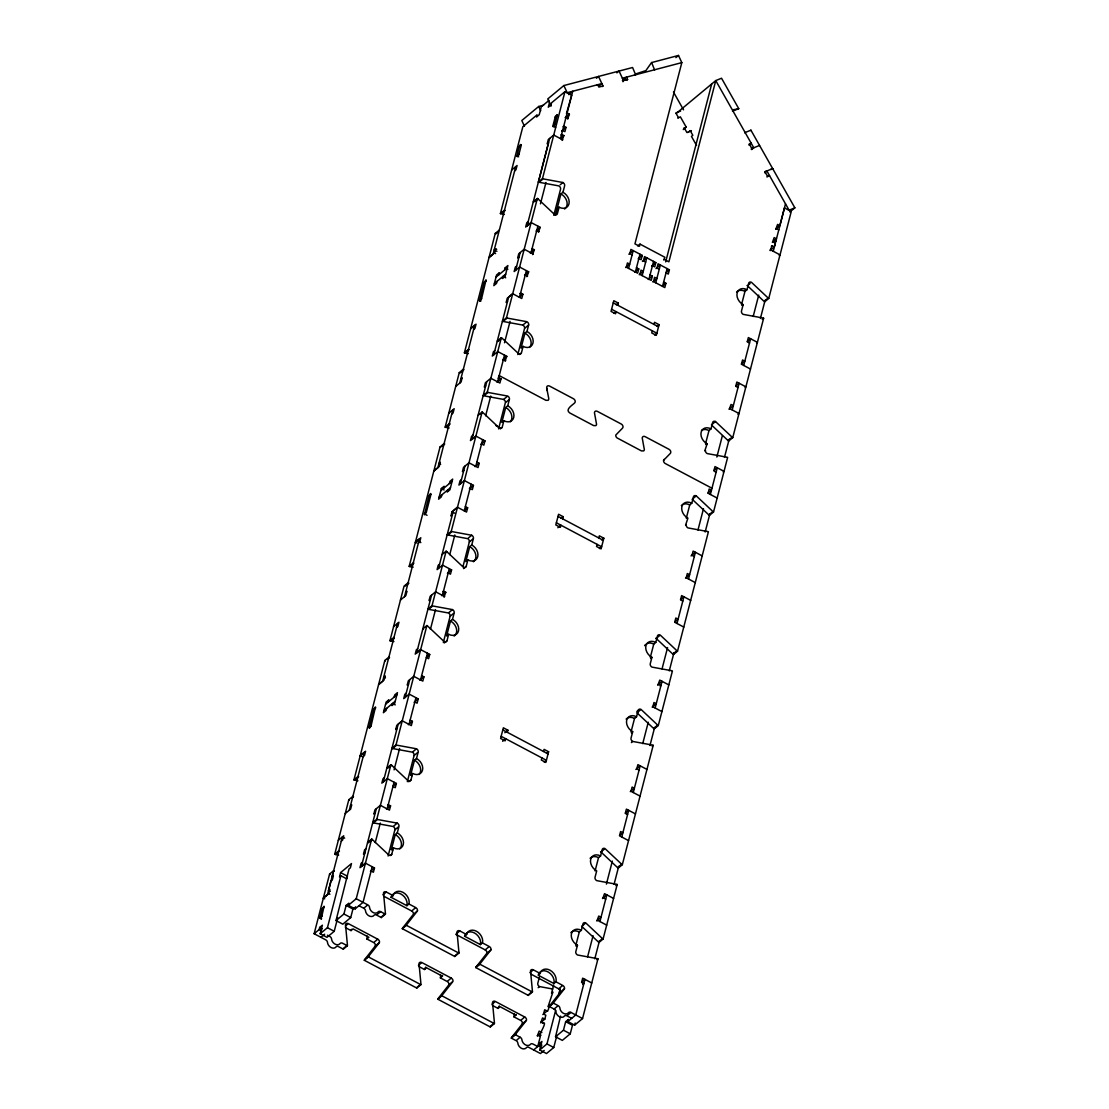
<?xml version="1.0" encoding="UTF-8"?>
<svg xmlns="http://www.w3.org/2000/svg" width="1109" height="1109" viewBox="0 0 1109 1109"><rect width="100%" height="100%" fill="white"/><g stroke="black" fill="none" stroke-linecap="round" stroke-linejoin="round"><path stroke-width="1.5" d="M319.794 918.058L320.459 918.543L321.735 916.63L324.078 906.247L322.248 908.59L319.794 918.058L321.485 918.959M354.741 907.536L352.925 909.047L350.721 917.587L342.806 924.171L336.013 920.567L349.016 868.971L350.375 867.848L351.484 863.564L340.615 872.603L339.52 876.872L340.879 875.736L346.299 878.619M555.54 1036.79L563.469 1030.206L565.673 1021.666L572.466 1025.271L570.248 1033.81L562.332 1040.381L555.54 1036.79L560.558 1016.107M369.103 727.393L369.352 728.336L371.044 726.007L375.48 706.946L373.788 709.289L369.117 727.393L371.155 725.702M430.957 494.364L430.542 493.477L429.017 495.751L424.442 514.812L426.272 512.469L430.957 494.364L428.947 496.07M479.545 300.303L479.809 301.26L481.5 298.917L486.075 279.87L484.245 282.213L479.573 300.317L480.932 301.038M521.272 145.182C519.456 141.009 516.905 157.963 516.933 155.884L518.957 154.193L521.272 145.182L519.234 146.984M541.026 1035.182C536.174 1038.398 548.927 1020.391 542.717 1023.094M365.235 959.146L368.632 956.332L379.444 942.525A2.689 2.038 50.3 0 0 377.739 939.184L348.323 923.617A2.689 2.038 50.3 0 0 345.495 924.546L347.436 945.104A2.689 2.038 50.3 0 1 347.367 945.769L343.291 949.152L338.522 946.629A2.689 2.038 50.3 0 0 336.027 946.92A5.393 4.076 50.3 0 1 331.023 947.516A5.393 4.076 50.3 0 1 327.488 942.4A2.689 2.038 50.3 0 0 325.727 939.85L314.138 933.723L329.595 874.044L333.67 870.662A2.703 2.038 50.3 0 1 334.294 871.092M333.67 870.662L327.432 894.755L323.371 898.138L324.701 898.844M553.793 215.354L560.544 189.237A2.689 2.038 50.3 0 0 558.839 185.896L539.071 182.278A2.689 2.038 50.3 0 1 538.406 182.015L549.648 138.431M538.406 182.015L542.481 178.632L564.938 91.7L571.717 95.291L560.516 138.639M774.581 245.99L774.831 245.02M746.981 285.54A2.689 2.038 50.3 0 1 747.411 285.72L764.059 301.385A2.689 2.038 50.3 0 0 764.683 301.814L768.759 298.432L780.015 254.834L779.197 255.514M338.689 855.081L335.389 854.484A2.689 2.038 50.3 0 1 334.724 854.221L348.822 799.7L352.898 796.317M357.916 780.736L354.617 780.126A2.703 2.038 50.3 0 1 353.951 779.877L384.823 660.507L388.899 657.124A2.689 2.038 50.3 0 1 389.522 657.554L387.249 659.439M393.917 641.543L390.618 640.947A2.703 2.038 50.3 0 1 389.952 640.683L404.05 586.162L408.126 582.779A2.689 2.038 50.3 0 1 408.597 583.084M413.144 567.198L409.845 566.588A2.703 2.038 50.3 0 1 409.179 566.339L440.051 446.969L444.113 443.586A2.703 2.038 50.3 0 1 444.737 444.016M449.131 428.005L445.846 427.395A2.703 2.038 50.3 0 1 445.166 427.145L459.278 372.624L463.34 369.242A2.689 2.038 50.3 0 1 463.964 369.671M468.358 353.66L465.073 353.05A2.703 2.038 50.3 0 1 464.394 352.801L495.266 233.431L499.341 230.048M504.359 214.467L501.074 213.857A2.689 2.038 50.3 0 1 500.395 213.607L522.852 126.676L537.075 114.865L536.52 117L539.237 114.74L541.289 106.811L549.038 100.365M330.219 891.373L328.527 890.472L330.912 881.225L332.27 880.089L333.379 875.819L332.021 876.956L342.39 836.921L344.663 838.127M349.293 810.235L364.251 752.401L360.175 755.784M397.618 623.383L382.66 681.217L378.585 684.6L384.005 680.08L385.1 675.811L383.742 676.934L385.447 677.835M404.522 596.697L419.479 538.863L415.404 542.246L416.748 542.953M452.846 409.845L437.889 467.679L433.813 471.062M459.75 383.159L474.707 325.325L470.632 328.708L476.038 324.188L474.929 328.458L473.585 329.581M515.74 166.641L493.117 254.141L489.041 257.524L494.448 253.004L495.557 248.735L496.68 249.331M314.138 933.723L319.115 929.592L319.669 927.443L322.386 925.197L320.168 933.736L326.961 937.327L334.225 931.297L337.69 917.892M323.343 898.138L328.777 893.618L329.872 889.349L328.527 890.472M418.356 543.119L419.715 541.996L420.81 537.726L415.39 542.232M320.168 933.736L327.432 927.706L340.879 875.736M443.531 488.39L444.085 486.255L441.368 488.514L438.609 499.189L441.313 496.929L441.867 494.794M386.639 708.332L386.098 710.467L383.381 712.727L386.14 702.052L388.857 699.793L388.302 701.928M497.095 281.256L496.541 283.391L493.824 285.651L496.582 274.977L499.3 272.717L498.745 274.852M346.673 879.035L347.408 876.193L340.615 872.603M394.18 697.034L394.735 694.899L397.452 692.654L394.693 703.328L391.976 705.587L392.531 703.439L395.248 704.88M447.759 489.901L447.204 492.036L449.921 489.79L452.68 479.102L449.963 481.361L449.408 483.496M504.637 269.958L505.191 267.823L507.894 265.564L505.136 276.252L502.419 278.498L502.973 276.363L505.69 277.805M549.51 102.458L548.276 107.226L550.993 104.967L551.547 102.832L564.938 91.7M336.013 920.567L343.929 913.996L346.133 905.443L348.85 903.197L348.295 905.332L355.088 908.923L363.031 902.352L372.208 866.753M465.378 506.591L467.638 507.797L466.542 512.067L457.462 507.257L452.028 511.776L450.933 516.045L452.292 514.909M376.325 808.724L361.368 866.559L365.443 863.162L374.495 867.959L373.386 872.229L371.127 871.036M383.229 782.025L398.186 724.191L402.262 720.808L411.314 725.605L412.409 721.335L410.15 720.129M405.09 697.506L409.692 679.706M431.553 595.186L416.596 653.007L420.671 649.624L429.724 654.421L428.615 658.691L426.355 657.498M438.457 568.487L453.415 510.653L457.49 507.27M460.318 483.968L464.921 466.168M486.782 381.635L471.824 439.469L475.9 436.087L484.952 440.883L483.843 445.153L481.583 443.96M493.685 354.949L508.643 297.115L512.705 293.733L521.757 298.529L522.866 294.245L520.606 293.053L519.927 293.622M515.546 270.43L520.149 252.63M348.295 905.332L356.225 898.747L371.681 839.069A2.689 2.038 50.3 0 1 372.305 839.513L388.954 855.164A2.689 2.038 50.3 0 0 391.768 854.221L393.432 847.817A9.44 7.125 50.3 0 0 403.274 844.531A9.44 7.125 50.3 0 0 397.285 832.873L398.949 826.468A2.689 2.038 50.3 0 0 397.23 823.128L377.476 819.509A2.689 2.038 50.3 0 1 376.797 819.246L372.735 822.642A2.689 2.038 50.3 0 0 373.4 822.892L393.168 826.51A2.689 2.038 50.3 0 1 394.873 829.851L388.108 856.009M376.797 819.246L390.909 764.725A2.689 2.038 50.3 0 1 391.532 765.155L408.181 780.805A2.689 2.038 50.3 0 0 410.995 779.877L412.659 773.472A9.44 7.125 50.3 0 0 422.501 770.187A9.44 7.125 50.3 0 0 416.513 758.514L418.176 752.11A2.689 2.038 50.3 0 0 416.471 748.783L396.703 745.151A2.689 2.038 50.3 0 1 396.024 744.901L391.962 748.284A2.689 2.038 50.3 0 0 392.628 748.533L412.396 752.165A2.689 2.038 50.3 0 1 414.101 755.492L407.336 781.651M396.024 744.901L426.896 625.531A2.689 2.038 50.3 0 1 427.519 625.961L444.182 641.626A2.689 2.038 50.3 0 0 446.996 640.683L448.646 634.279A9.44 7.125 50.3 0 0 458.502 630.993A9.44 7.125 50.3 0 0 452.514 619.335L454.177 612.93A2.689 2.038 50.3 0 0 452.458 609.59L432.69 605.971A2.689 2.038 50.3 0 1 432.025 605.708L427.949 609.091A2.689 2.038 50.3 0 0 428.628 609.354L448.396 612.972A2.689 2.038 50.3 0 1 450.102 616.313L443.337 642.471M432.025 605.708L446.123 551.187A2.689 2.038 50.3 0 1 446.747 551.617L463.41 567.267A2.689 2.038 50.3 0 0 466.224 566.339L467.873 559.934A9.44 7.125 50.3 0 0 477.729 556.649A9.44 7.125 50.3 0 0 471.741 544.976L473.404 538.572A2.689 2.038 50.3 0 0 471.685 535.245L451.931 531.613A2.689 2.038 50.3 0 1 451.252 531.363L447.177 534.746A2.689 2.038 50.3 0 0 447.856 534.995L467.624 538.627A2.689 2.038 50.3 0 1 469.329 541.954L462.98 566.519M451.252 531.363L482.124 411.993A2.689 2.038 50.3 0 1 482.748 412.423L499.397 428.088A2.689 2.038 50.3 0 0 502.225 427.145L503.874 420.741A9.44 7.125 50.3 0 0 513.73 417.455A9.44 7.125 50.3 0 0 507.742 405.797L509.391 399.392A2.689 2.038 50.3 0 0 507.686 396.052L487.918 392.434A2.703 2.038 50.3 0 1 487.253 392.17L483.177 395.553A2.703 2.038 50.3 0 0 483.843 395.816L503.611 399.434L507.007 396.62M487.253 392.17L501.351 337.649A2.689 2.038 50.3 0 1 501.975 338.079L518.638 353.729A2.689 2.038 50.3 0 0 521.452 352.801L523.101 346.396A9.44 7.125 50.3 0 0 532.958 343.111A9.44 7.125 50.3 0 0 526.969 331.439L528.619 325.034A2.689 2.038 50.3 0 0 526.914 321.707L507.146 318.075A2.689 2.038 50.3 0 1 506.48 317.826L502.405 321.208A2.689 2.038 50.3 0 0 503.084 321.458L522.838 325.089L526.234 322.262M506.48 317.826L537.352 198.456A2.703 2.052 50.3 0 1 537.976 198.885L554.625 214.55A2.689 2.038 50.3 0 0 557.3 213.982L559.102 207.203A9.44 7.125 50.3 0 0 568.959 203.917A9.44 7.125 50.3 0 0 562.97 192.259L564.62 185.841A2.689 2.038 50.3 0 0 562.915 182.514L543.147 178.882A2.689 2.038 50.3 0 1 542.481 178.632M355.088 908.923L355.642 906.788M375.258 842.59L380.304 823.072M394.083 769.84L399.6 748.478M430.417 629.316L435.518 609.603M449.727 554.652L454.829 534.94M485.645 415.778L490.746 396.065M504.526 342.764L510.057 321.402M540.443 203.862L545.975 182.486M566.463 113.575L572.798 91.243L568.723 94.625M387.166 808.918L394.069 782.219M409.027 724.385L415.93 697.7M420.533 679.9L427.436 653.215M442.394 595.381L449.297 568.681M464.255 510.847L471.159 484.162M475.761 466.362L482.665 439.677M497.622 381.843L504.526 355.143M519.483 297.309L526.387 270.624M530.989 252.824L537.893 226.139M562.097 140.399L563.885 135.561L561.625 134.369L560.946 134.924M563.039 126.731L563.719 126.163L565.992 127.383L564.897 131.652L562.637 130.446L561.958 131.014M567.628 119.051L569.402 114.213L567.143 113.007M387.609 805.217L388.289 804.663L390.562 805.855L389.453 810.125L380.373 805.328M387.277 778.629L396.357 783.439L395.248 787.709L392.988 786.503M406.171 693.222L404.813 694.345L403.718 698.615L409.166 694.109L418.218 698.906L417.109 703.175L414.849 701.983M421.656 675.644L423.915 676.837L422.82 681.106L413.74 676.31L408.32 680.829L407.211 685.099L408.569 683.962M444.002 597.155L445.776 592.317L443.517 591.125L442.838 591.679M439.538 564.204L438.18 565.34L437.085 569.61L442.533 565.105L451.585 569.901L450.476 574.171L448.216 572.965L447.537 573.533M461.399 479.684L460.041 480.807L458.932 485.077L464.394 480.571L473.446 485.368L472.337 489.637L470.077 488.445M476.884 462.106L479.143 463.299L478.048 467.568L468.968 462.772M498.066 378.141L498.745 377.573L501.005 378.779L499.896 383.049L490.83 378.252L485.395 382.757L484.3 387.027L485.659 385.904M505.025 361.187L506.799 356.349L497.733 351.553M526.886 276.668L528.66 271.83L519.594 267.033L514.16 271.539L515.269 267.269L516.628 266.146M532.583 254.599L534.372 249.761L532.112 248.568M538.392 232.183L540.166 227.345L531.1 222.535L525.666 227.054L526.775 222.784L528.134 221.648M498.565 428.892L505.33 402.775A2.689 2.038 50.3 0 0 503.611 399.434M517.792 354.547L524.557 328.416A2.689 2.038 50.3 0 0 522.838 325.089M392.725 850.104A9.44 7.125 50.3 0 1 391.394 849.508L395.261 834.564L397.285 832.873M411.952 775.745A9.44 7.125 50.3 0 1 410.621 775.163L414.489 760.206L416.513 758.514M452.514 619.335L450.476 621.026L446.608 635.97L448.646 634.279M471.741 544.976L469.703 546.668L465.835 561.625L467.873 559.934M507.742 405.797L505.704 407.488L501.836 422.432L503.874 420.741M526.969 331.439L524.931 333.13L521.064 348.087L523.101 346.396M555.401 215.298L560.932 193.95L562.97 192.259M507.326 732.328L507.88 730.193L503.361 727.795L500.603 738.469L505.122 740.867L505.676 738.733L502.627 741.269M562.554 518.79L563.109 516.655L558.589 514.257L555.817 524.931L560.35 527.329L560.904 525.195L557.841 527.732M617.782 305.252L618.337 303.117L613.804 300.719L611.045 311.393L615.578 313.792L616.119 311.657L614.095 313.348M628.595 268.42L633.197 250.62L628.858 254.224M634.348 75.246A9.44 2.052 -24.8 0 0 636.594 73.651L645.882 70.588L651.524 62.589L678.5 55.45L681.813 62.617L634.944 243.855L639.477 246.253L640.018 244.119L664.915 257.288L663.681 259.991M635.388 272.01L639.99 254.211M636.483 267.74L638.756 268.933L637.647 273.202L626.335 267.214L627.431 262.944L629.704 264.136L625.628 267.532M632.088 254.89L629.829 253.698L630.938 249.414L642.25 255.417L641.141 259.686L638.881 258.48M642.166 275.6L646.769 257.801L642.43 261.419M648.959 279.191L653.561 261.405M650.068 274.921L652.328 276.127L651.219 280.397L639.907 274.408L641.016 270.139L643.275 271.331L639.2 274.713M645.674 262.071L643.4 260.878L644.509 256.609L655.821 262.597L654.726 266.867L652.452 265.675M655.752 282.795L660.354 264.996L656.001 268.6M665.677 261.89L711.687 83.965M662.53 286.385L667.133 268.586M541.885 757.904L541.331 760.039L545.85 762.438L548.608 751.75L544.089 749.365L543.535 751.5M597.099 544.367L596.559 546.501L601.078 548.9L603.837 538.212L599.317 535.827L598.763 537.962M652.328 330.829L651.773 332.963L656.306 335.362L659.065 324.674L654.532 322.289L653.991 324.424M663.639 282.116L665.899 283.308L664.804 287.578L653.478 281.589L654.587 277.319L656.847 278.511L652.785 281.908M659.245 269.265L656.985 268.073L658.081 263.79L669.406 269.792L668.297 274.062L666.038 272.856M539.459 976.835L537.81 983.239A2.689 2.038 50.3 0 0 539.515 986.58L552.698 988.992M537.366 1035.945L539.14 1031.12L541.857 1032.548M540.762 1022.775L542.551 1017.951L544.81 1019.143L545.822 1015.234L543.562 1014.028L544.671 1009.758L547.68 1011.353M538.045 1035.39L540.305 1036.582L537.726 1046.549L532.958 1044.026A2.689 2.038 50.3 0 0 530.92 1043.916L529.52 1045.108A5.393 4.076 50.3 0 1 522.27 1041.268L521.743 1039.064A2.689 2.038 50.3 0 0 520.149 1037.248L515.38 1034.725L511.304 1038.107L516.087 1040.63A2.689 2.038 50.3 0 1 517.667 1042.446L518.194 1044.65A5.393 4.076 50.3 0 0 525.458 1048.49L526.844 1047.312A2.689 2.038 50.3 0 1 528.882 1047.409L540.457 1053.536L544.2 1050.431M553.654 985.042L551.547 993.179L552.906 992.042L548.054 1006.695L549.412 1005.572L548.303 1009.842L542.883 1014.596M533.651 1049.932L538.655 1045.801L539.21 1043.666L541.913 1041.42L539.709 1049.96L546.501 1053.55L553.751 1047.52L556.787 1035.778M560.156 988.812L559.047 993.096L560.405 991.959M539.709 1049.96L546.973 1043.916L555.637 1010.396M575.862 945.284L579.3 931.99L581.338 930.299L582.987 923.894A2.689 2.038 50.3 0 1 585.802 922.951L602.464 938.616A2.689 2.038 50.3 0 0 603.088 939.046L599.012 942.428A2.689 2.038 50.3 0 1 598.389 941.998L581.726 926.348L585.122 923.52M595.089 870.925L598.527 857.645L600.565 855.954L602.215 849.549A2.689 2.038 50.3 0 1 605.029 848.607L621.692 864.258A2.689 2.038 50.3 0 0 622.315 864.701L618.24 868.084A2.689 2.038 50.3 0 1 617.616 867.654L600.967 851.989A2.689 2.038 50.3 0 0 600.537 851.809M631.09 731.746L634.528 718.452L636.552 716.761L638.216 710.356A2.689 2.038 50.3 0 1 641.03 709.413L657.679 725.078A2.689 2.038 50.3 0 0 658.302 725.508L654.241 728.89A2.689 2.038 50.3 0 1 653.617 728.461L636.954 712.81L640.35 709.982M650.318 657.387L653.755 644.107L655.779 642.416L657.443 636.011A2.689 2.038 50.3 0 1 660.257 635.069L676.906 650.72A2.703 2.038 50.3 0 0 677.53 651.163L673.468 654.546A2.703 2.038 50.3 0 1 672.844 654.116L656.181 638.451A2.689 2.038 50.3 0 0 655.766 638.271M686.305 518.208L689.743 504.914L691.78 503.223L693.444 496.818A2.689 2.038 50.3 0 1 696.258 495.875L712.907 511.54A2.703 2.038 50.3 0 0 713.531 511.97L709.455 515.352A2.703 2.038 50.3 0 1 708.831 514.923L692.182 499.272M705.532 443.85L708.97 430.569L711.008 428.878L712.671 422.474A2.689 2.038 50.3 0 1 715.485 421.531L732.134 437.182A2.703 2.038 50.3 0 0 732.758 437.611L728.682 441.008A2.703 2.038 50.3 0 1 728.059 440.564L711.41 424.913M741.505 304.767L745.414 289.685M581.338 930.299A9.44 7.125 50.3 0 0 571.482 933.584A9.44 7.125 50.3 0 0 577.47 945.256L575.807 951.661A2.689 2.038 50.3 0 0 577.526 954.988L597.28 958.62A2.703 2.038 50.3 0 1 597.959 958.869L582.544 1018.561L574.628 1025.146L567.836 1021.555L568.39 1019.421L565.673 1021.666M600.565 855.954A9.44 7.125 50.3 0 0 590.709 859.239A9.44 7.125 50.3 0 0 596.697 870.898L595.034 877.302A2.689 2.038 50.3 0 0 596.753 880.643L616.521 884.261A2.689 2.038 50.3 0 1 617.186 884.525L603.088 939.046M636.552 716.761A9.44 7.125 50.3 0 0 626.71 720.046A9.44 7.125 50.3 0 0 632.698 731.704L631.035 738.123A2.689 2.038 50.3 0 0 632.74 741.45L652.508 745.082A2.689 2.038 50.3 0 1 653.187 745.331L622.315 864.701M655.779 642.416A9.44 7.125 50.3 0 0 645.937 645.701A9.44 7.125 50.3 0 0 651.926 657.36L650.262 663.764A2.689 2.038 50.3 0 0 651.967 667.105L671.735 670.723A2.689 2.038 50.3 0 1 672.414 670.987L658.302 725.508M685.584 525.139L687.913 518.166A9.44 7.125 50.3 0 1 681.924 506.508A9.44 7.125 50.3 0 1 691.78 503.223M704.811 450.795L707.14 443.822A9.44 7.125 50.3 0 1 701.151 432.15A9.44 7.125 50.3 0 1 711.008 428.878M768.759 298.432A2.689 2.038 50.3 0 1 768.135 298.002L751.486 282.338A2.689 2.038 50.3 0 0 748.797 282.906L747.009 289.685A9.44 7.125 50.3 0 0 737.152 292.97A9.44 7.125 50.3 0 0 743.141 304.628L741.491 311.033A2.689 2.038 50.3 0 0 743.196 314.374L762.964 317.992A2.689 2.038 50.3 0 1 763.63 318.255L732.758 437.611M587.59 956.845L593.052 935.705M606.401 884.109L612.348 861.111M642.735 743.598L648.266 722.236M662.045 668.921L667.576 647.573M697.963 530.06L703.494 508.698M716.844 457.033L722.375 435.671M753.191 316.495L758.722 295.105M770.505 249.373L770.256 250.357L774.318 246.974L772.058 245.768L771.379 246.337M591.749 982.976L582.669 978.166L581.573 982.435L583.833 983.641L582.821 984.487M596.947 920.9L598.735 916.062L600.995 917.268L596.919 920.65M602.755 898.484L604.53 893.646L613.61 898.442M652.147 707.112L656.223 703.73L653.963 702.524L652.854 706.793L661.934 711.604M657.97 684.946L659.758 680.108L668.824 684.905M708.055 493.006L711.451 490.192L709.192 488.986L708.083 493.255L717.149 498.066L713.531 511.97M729.265 409.29L731.039 404.466L733.312 405.658L729.237 409.041M745.082 387.512L745.9 386.833L736.847 382.037L735.738 386.306L737.998 387.512M741.422 363.988L744.818 361.174L742.545 359.981L741.45 364.251L750.516 369.047M770.284 250.606L772.058 245.768M772.391 242.427L774.179 237.589L776.466 238.795L774.429 240.487M775.801 229.258L777.589 224.42L779.849 225.612L785.505 203.848M599.914 921.551L606.817 894.852L602.478 898.456M621.775 837.018L628.678 810.332L625.421 813.036M633.281 792.533L640.184 765.834L635.845 769.452M655.142 707.999L662.045 681.314L657.692 684.918M677.003 623.48L683.906 596.794L680.649 599.498M688.509 578.995L695.412 552.296L691.059 555.914M710.37 494.462L717.273 467.776L714.016 470.479M732.217 409.942L739.121 383.243L735.863 385.96M743.723 365.457L750.627 338.758L747.369 341.475M773.264 251.272L784.465 207.924L791.258 211.514L780.043 254.862L770.963 250.052M574.628 1025.146L575.183 1023.011M594.798 958.814L599.428 940.917M614.039 884.414L618.711 866.337M649.957 745.539L654.629 727.476M669.268 670.876L673.939 652.799M705.172 532.001L709.857 513.938M724.482 457.338L729.168 439.261M760.414 318.435L765.085 300.345M677.53 651.163L695.274 582.572M685.514 578.094L689.59 574.712L687.33 573.519L686.221 577.789L695.288 582.585L708.401 531.793A2.703 2.038 50.3 0 0 707.736 531.544L687.968 527.912A2.689 2.038 50.3 0 1 686.263 524.585M705.49 450.226A2.689 2.038 50.3 0 0 707.195 453.567L726.963 457.185A2.689 2.038 50.3 0 1 727.629 457.435L717.149 498.066M518.97 154.082C518.887 157.339 514.548 156.036 518.624 156.771M554.93 124.18C554.334 128.034 550.244 125.456 555.609 127.313M498.565 376.187L499.244 375.618L545.878 400.307L548.054 400.321A2.689 2.038 50.3 0 0 548.719 398.339L546.709 388.039A2.689 2.038 50.3 0 1 549.551 386.071L573.45 398.727A2.689 2.038 50.3 0 1 574.712 402.858C572.535 405.09 564.647 409.554 569.763 412.95L593.662 425.606L595.838 425.62A2.689 2.038 50.3 0 0 596.545 424.234L594.452 412.742A2.689 2.038 50.3 0 1 597.335 411.356L621.234 424.012A2.689 2.038 50.3 0 1 622.496 428.157L615.8 435.047A2.689 2.038 50.3 0 0 617.006 437.889L641.446 450.906L643.622 450.919A2.689 2.038 50.3 0 0 644.329 449.519L642.236 438.041A2.689 2.038 50.3 0 1 645.119 436.655L669.018 449.311A2.689 2.038 50.3 0 1 670.28 453.442L663.584 460.332A2.689 2.038 50.3 0 0 665.317 463.548L711.95 488.223M663.584 460.332L664.069 459.403M773.444 242.427L774.47 240.403L776.161 241.305M378.765 943.08L375.369 945.908L364.556 959.715A2.689 2.038 50.3 0 0 364.307 960.283L416.804 988.064L420.866 984.681A2.689 2.038 50.3 0 0 420.935 984.03L419.008 963.471A2.689 2.038 50.3 0 1 421.822 962.529L451.238 978.096A2.689 2.038 50.3 0 1 452.943 981.437L442.131 995.244L438.734 998.058M571.662 1018.339L566.893 1015.816A2.689 2.038 50.3 0 0 564.384 1016.107A5.393 4.076 50.3 0 1 559.38 1016.703A5.393 4.076 50.3 0 1 555.859 1011.588A2.689 2.038 50.3 0 0 554.084 1009.038L549.315 1006.515L553.391 1003.132A2.689 2.038 50.3 0 1 553.641 1002.564L564.453 988.757A2.689 2.038 50.3 0 0 562.748 985.43L555.956 981.825A9.44 7.125 50.3 0 0 549.967 970.167A9.44 7.125 50.3 0 0 540.125 973.439L533.332 969.848A2.689 2.038 50.3 0 0 530.518 970.791L532.445 991.349A2.689 2.038 50.3 0 1 532.375 992L528.314 995.397L475.816 967.602L479.878 964.22A2.689 2.038 50.3 0 1 480.142 963.652L490.954 949.845A2.689 2.038 50.3 0 0 489.249 946.504L482.457 942.913A9.44 7.125 50.3 0 0 476.468 931.255A9.44 7.125 50.3 0 0 466.612 934.527L459.833 930.936A2.689 2.038 50.3 0 0 457.005 931.879L458.946 952.437A2.689 2.038 50.3 0 1 458.876 953.088L454.801 956.485L402.304 928.69A2.689 2.038 50.3 0 1 402.567 928.122L413.38 914.315A2.689 2.038 50.3 0 0 411.661 910.988L383.728 896.183M408.958 904.001L406.92 905.693L391.075 897.306L393.113 895.615A9.44 7.125 50.3 0 1 402.969 892.343A9.44 7.125 50.3 0 1 408.958 904.001L415.736 907.592A2.689 2.038 50.3 0 1 417.455 910.933L406.629 924.74A2.689 2.038 50.3 0 0 406.379 925.308L402.304 928.69M452.264 981.992L448.882 984.82L438.055 998.627A2.689 2.038 50.3 0 0 437.805 999.195L490.303 1026.976L494.378 1023.593A2.689 2.038 50.3 0 0 494.434 1022.942L492.507 1002.384A2.689 2.038 50.3 0 1 495.321 1001.441L524.737 1017.008A2.689 2.038 50.3 0 1 526.456 1020.349L515.63 1034.156L512.233 1036.984M475.816 967.602A2.689 2.038 50.3 0 1 476.066 967.034L486.879 953.227A2.689 2.038 50.3 0 0 485.174 949.9L455.757 934.319M525.777 1020.918L522.381 1023.732L511.568 1037.539A2.689 2.038 50.3 0 0 511.304 1038.107M549.315 1006.515A2.689 2.038 50.3 0 1 549.565 1005.946L560.392 992.139A2.689 2.038 50.3 0 0 558.673 988.812L530.726 974.007M654.615 69.978L651.607 62.506M543.535 105.203L538.697 106.478L521.798 120.521L524.446 126.26M635.665 74.844L632.574 67.51L563.871 85.545L547.749 98.951L551.062 106.117M596.392 78.254L598.555 76.438L602.977 86.003L602.298 86.557M555.179 117.069L557.217 115.378M597.086 85.254L597.765 84.686L598.874 87.07L602.977 86.003M598.61 86.322L601.868 83.605L567.184 92.712L563.871 85.545M616.895 72.861L619.072 71.059L623.48 80.61L622.967 81.719M565.327 117.596L569.402 114.213M565.34 117.831L566.02 117.277L568.293 118.483M511.651 170.024L517.071 165.504L515.976 169.774L514.618 170.911M561.93 130.765L565.992 127.383M626.904 80.098L627.583 79.529L626.488 77.145L622.412 80.527L625.67 79.682M560.489 138.389L563.885 135.561M675.88 57.64L678.5 55.45M500.395 213.607L504.47 210.225A2.689 2.038 50.3 0 0 505.136 210.474L501.753 213.302M539.071 182.278L542.467 179.45M533.277 201.838L537.352 198.456M497.248 232.738L495.889 233.86A2.703 2.052 50.3 0 0 495.266 233.431M534.58 201.713L537.976 198.885M560.197 184.773L562.915 182.514M495.557 248.735L494.198 249.858L496.915 251.299M531.114 222.549L527.052 225.931L548.553 142.701L547.194 143.823L548.303 139.554L553.724 135.048L562.776 139.831M557.065 208.894L559.102 207.203M676.31 113.368L715.762 80.583L721.529 78.226L738.733 108.64A2.689 1.719 68 0 1 738.289 108.862L733.423 109.708M536.118 230.977L540.166 227.345M677.779 118.164L680.371 116.819L686.208 127.133L683.269 129.573M484.176 282.532L486.213 280.84M519.012 256.886L517.667 258.023L518.762 253.739L524.21 249.248L533.263 254.03M496.042 277.125L507.354 267.726M530.296 253.143L534.372 249.761M494.392 283.53L505.704 274.131M683.615 128.478L686.208 127.133M479.573 300.317L481.611 298.626M688.024 132.442L690.2 130.64L692.82 135.284L691.462 136.407L696.549 145.404M524.599 275.212L528.66 271.83M524.612 275.462L525.292 274.907L527.565 276.099M512.691 293.719L507.257 298.238L506.161 302.507L507.506 301.371M519.469 297.073L522.866 294.245M464.394 352.801L468.469 349.418A2.703 2.038 50.3 0 0 469.149 349.668M465.752 352.482L468.469 350.236M503.749 320.903L507.146 318.075M497.276 341.031L501.351 337.649M463.285 370.24L459.902 373.054A2.689 2.038 50.3 0 0 459.278 372.624M497.899 341.461L500.616 339.202M460.831 378.876L462.19 377.739L461.081 382.009L455.66 386.528M494.766 350.666L493.408 351.789L492.299 356.072L497.747 351.567M525.236 327.862L528.619 325.034M748.894 145.029L751.153 143.144L749.227 143.934L751.86 148.564L751.181 149.133M751.611 149.59L753.773 147.788L715.762 80.583L668.893 261.821L664.36 259.423M637.758 245.99L640.018 244.119M502.737 359.746L506.799 356.349M502.765 359.995L503.431 359.427L505.704 360.633M448.757 413.227L454.177 408.708L453.082 412.978L451.723 414.101M519.414 354.492L520.773 353.355M638.174 258.799L642.25 255.417M496.929 382.161L501.005 378.779M445.166 427.145L449.242 423.763A2.703 2.038 50.3 0 0 449.741 423.971M446.525 426.84L449.921 424.012M484.522 395.248L487.918 392.434M634.681 272.315L638.756 268.933M651.745 265.98L655.821 262.597M764.725 172.782L766.901 170.98L789.081 210.183L794.862 207.84L750.918 130.169L745.151 132.525A2.689 1.719 67.8 0 0 744.818 132.941M771.656 169.469L772.668 168.623L770.755 169.4M478.048 415.376L482.124 411.993M441.798 446.47L444.057 444.584M480.71 414.114L482.068 412.992M766.915 176.969L769.521 175.61L768.842 176.179M616.299 304.809L618.337 303.117M648.252 279.51L652.328 276.127M506.009 402.207L509.391 399.392M666.343 272.329L669.406 269.792M472.905 435.199L471.547 436.322L470.438 440.592L475.872 436.073M433.799 471.048L439.219 466.542L440.328 462.273L438.97 463.396L440.661 464.297M662.849 285.845L665.899 283.308M480.876 444.265L484.952 440.883M500.187 428.836L501.545 427.714M468.996 462.786L463.534 467.291L462.439 471.561L463.798 470.424M440.827 490.663L452.139 481.264M475.068 466.681L479.143 463.299M439.164 497.068L450.476 487.669M426.383 512.164L424.345 513.855L427.062 515.297M789.899 211.958L794.862 207.84M657.027 326.365L659.065 324.674M775.773 229.008L779.849 225.612M469.37 488.75L473.446 485.368M654.684 335.029L656.861 333.227L611.6 309.259M774.664 243.62L775.343 243.051L773.07 241.859M464.588 510.334L467.638 507.797M409.179 566.339L413.241 562.956A2.703 2.038 50.3 0 0 413.92 563.206M748.312 284.971L750.128 283.474M409.845 566.588L413.241 563.774M447.856 534.995L451.252 532.181M747.009 289.685L744.971 291.376A9.44 7.125 50.3 0 0 736.556 292.014M442.061 554.569L446.123 551.187M742.129 305.474L743.141 304.628M405.353 586.023L408.75 583.209M445.388 552.753L446.747 551.617M468.303 538.059L471.685 535.245M405.603 592.414L406.961 591.277L405.852 595.561L400.432 600.066M469.329 541.954L472.725 539.14M764.739 300.816L768.135 298.002M447.509 573.284L451.585 569.901M762.271 319.378L763.63 318.255M393.529 626.765L398.949 622.246L397.854 626.516L396.495 627.639M463.507 568.598L466.224 566.339M430.431 599.442L429.072 600.565L430.181 596.295L435.629 591.79L444.681 596.587M441.715 595.699L445.776 592.317M389.952 640.683L394.014 637.301M390.618 640.947L394.014 638.119M428.628 609.354L432.025 606.526M756.588 343.028L757.405 342.348L748.353 337.552L747.244 341.822L749.504 343.028M426.896 625.531L422.834 628.914A2.689 2.038 50.3 0 1 423.458 629.357M561.071 518.347L563.109 516.655M449.062 612.418L452.458 609.59M450.102 616.313L453.498 613.485M417.677 648.737L416.319 649.86L415.223 654.13L420.644 649.624M426.66 656.958L429.724 654.421M444.279 642.943L446.996 640.683M712.089 424.345L715.485 421.531M373.719 709.608L375.757 707.916M385.599 704.201L396.911 694.802M737.97 414.364L738.996 413.518L729.944 408.736M419.854 680.233L423.915 676.837M383.936 710.606L395.248 701.207M706.128 444.667L707.14 443.822M601.799 539.917L603.837 538.212M728.059 440.564L731.455 437.75M414.142 702.288L418.218 698.906M599.456 548.567L601.632 546.765L556.371 522.796M402.234 720.795L396.814 725.314L395.705 729.583L397.064 728.447M363.128 756.657L364.487 755.534L365.596 751.264L360.162 755.77L361.52 756.49M408.348 724.718L412.409 721.335M715.457 472.6L716.137 472.032L713.877 470.84L714.986 466.57L724.052 471.367L723.22 472.032M353.951 779.877L358.027 776.494A2.703 2.038 50.3 0 0 358.692 776.744M692.862 498.703L696.258 495.875M354.617 780.126L358.013 777.312M392.628 748.533L396.024 745.719M386.833 768.107L390.909 764.725M352.163 797.87L353.521 796.747M388.136 767.982L391.532 765.155M413.075 751.597L416.471 748.783M350.375 805.952L351.733 804.829L350.638 809.099L345.204 813.604M384.31 777.742L382.952 778.878L381.856 783.148L387.304 778.643M414.101 755.492L417.497 752.678M708.831 514.923L712.228 512.095M392.96 786.253L396.357 783.439M410.621 775.163L412.659 773.472M338.3 840.303L343.735 835.784L342.626 840.054L341.267 841.19M380.401 805.328L374.953 809.833L373.844 814.103L375.202 812.98M408.736 781.748L410.995 779.877M386.487 809.237L390.562 805.855M334.724 854.221L338.8 850.839A2.689 2.038 50.3 0 0 339.465 851.088M335.389 854.484L338.786 851.657M373.4 822.892L376.797 820.064M371.681 839.069L367.606 842.466A2.689 2.038 50.3 0 1 368.23 842.895M368.909 842.327L372.305 839.513M504.831 732.73L507.88 730.193M365.956 848.745L364.598 849.868L363.489 854.152L364.847 853.015M393.847 825.955L397.23 823.128M394.873 829.851L398.27 827.023M362.449 862.275L361.104 863.398L359.995 867.668L365.429 863.162M391.394 849.508L393.432 847.817M322.178 908.909L324.216 907.217M370.42 871.341L374.495 867.959M390.41 855.358L391.768 854.221M675.034 621.733L678.084 619.196L675.825 618.004L674.716 622.274L683.782 627.07M321.915 916.117L319.877 917.808L321.568 918.696M656.181 638.451L659.578 635.637M650.567 658.496L651.926 657.36M320.931 937.313L324.66 934.208M546.585 753.455L548.608 751.75M358.956 905.734L363.724 908.257L367.121 905.443M345.37 926.057L347.644 924.185M382.924 894.838L386.32 892.024L393.113 895.615M673.523 653.548L676.906 650.72M544.228 762.105L546.404 760.303L501.143 736.334M345.37 927.595L351.026 930.59L353.064 928.898L368.909 937.285L366.871 938.976L373.664 942.567A2.689 2.038 50.3 0 1 375.369 945.908M377.212 914.481L380.595 911.653L385.377 914.176L381.302 917.559L376.533 915.036A2.689 2.038 50.3 0 0 374.495 914.939L373.095 916.117A5.393 4.076 50.3 0 1 365.845 912.277L365.318 910.087A2.689 2.038 50.3 0 0 363.724 908.257M346.757 945.672L343.36 948.5A2.689 2.038 50.3 0 1 343.291 949.152M382.037 916.339L385.433 913.525L383.506 892.967A2.689 2.038 50.3 0 1 386.32 892.024M660.243 686.138L660.922 685.57L658.649 684.378M636.857 711.479L638.216 710.356M374.343 942.012L377.739 939.184M411.661 910.988L415.057 908.16M631.34 732.841L632.698 731.704M414.059 913.747L417.455 910.933M402.567 928.122L405.949 925.308M364.307 960.283L368.368 956.887A2.689 2.038 50.3 0 1 368.632 956.332M631.395 742.573L632.74 741.45M654.296 727.892L657.679 725.078M652.161 746.177L653.187 745.331M418.426 965.343L421.143 963.097M456.437 933.764L459.833 930.936M630.286 791.632L634.362 788.249L632.102 787.057L630.993 791.327L640.073 796.123M418.883 966.507L424.539 969.502L426.577 967.81L442.408 976.197A9.44 7.125 50.3 0 0 442.56 975.504M482.457 942.913L480.419 944.605L464.574 936.218L466.612 934.527M418.218 986.275L416.859 987.412A2.689 2.038 50.3 0 1 416.804 988.064M418.897 985.721L420.256 984.584M455.549 955.251L458.946 952.437M448.882 984.82A2.689 2.038 50.3 0 0 447.163 981.479L440.37 977.888L442.408 976.197M619.806 835.271L622.856 832.734L620.596 831.542L619.487 835.812L628.567 840.608M600.967 851.989L604.35 849.175M447.842 980.924L451.238 978.096M485.174 949.9L488.57 947.072M487.558 952.659L490.954 949.845M476.066 967.034L479.462 964.22M437.805 999.195L441.881 995.799A2.689 2.038 50.3 0 1 442.131 995.244M618.295 867.086L621.692 864.258M615.828 885.647L617.186 884.525M491.925 1004.255L494.642 1002.009M529.936 972.676L533.332 969.848M492.382 1005.419L498.038 1008.414L500.076 1006.722L515.921 1015.109A9.44 7.125 50.3 0 0 516.059 1014.43M540.125 973.439L538.087 975.13L553.918 983.517L555.956 981.825M576.112 946.379L577.47 945.256M493.755 1023.496L490.372 1026.324A2.689 2.038 50.3 0 1 490.303 1026.976M529.048 994.163L532.445 991.349M538.156 987.703L539.515 986.58M599.068 941.43L602.464 938.616M522.381 1023.732A2.689 2.038 50.3 0 0 520.662 1020.405L513.883 1016.801L515.921 1015.109M521.341 1019.836L524.737 1017.008M558.673 988.812L562.069 985.984M596.933 959.715L597.959 958.869M561.071 991.571L564.453 988.757M549.565 1005.946L552.961 1003.132M581.698 982.089L584.956 979.372L575.751 1014.971L567.836 1021.555M516.766 1040.062L520.149 1037.248M554.084 1009.038L557.48 1006.223M540.748 1022.526L544.81 1019.143M537.352 1035.709L539.39 1034.018M567.572 1015.248L570.955 1012.434L582.544 1018.561M680.635 110.997L675.825 112.966L678.458 117.596M738.733 108.64L732.966 110.997A2.703 1.719 67.8 0 1 732.522 111.219M691.406 130.723L686.915 132.553L684.295 127.923M751.86 148.564L759.554 145.431M767.594 176.4L764.974 171.756L766.901 170.98M764.974 171.756L772.668 168.623M622.385 78.226L681.813 62.617M623.48 80.61L627.583 79.529M776.48 228.69L778.768 229.896M536.798 230.422L539.071 231.615M613.249 302.854L658.51 326.808M494.448 253.004L495.584 253.601M505.191 267.823L507.894 269.265M495.834 425.523L500.353 427.922M702.191 555.9L693.125 551.09L692.016 555.359L694.276 556.566M558.035 516.392L603.282 540.346M690.685 600.385L681.619 595.575L680.51 599.844L682.784 601.05M441.368 488.514L444.085 489.942M452.028 511.776L454.745 513.204M419.715 541.996L420.838 542.592M646.977 769.438L637.897 764.628L636.788 768.897L639.061 770.103M502.807 729.93L548.068 753.898M635.471 813.923L626.391 809.113L625.296 813.382L627.555 814.588M603.435 897.916L605.694 899.108M597.626 920.331L606.706 925.142M356.225 898.747L367.8 904.875A2.689 2.038 50.3 0 1 369.394 906.705L369.907 908.895A5.393 4.076 50.3 0 0 377.171 912.735L378.557 911.556A2.689 2.038 50.3 0 1 380.595 911.653M406.379 925.308L458.876 953.088M479.878 964.22L532.375 992M553.391 1003.132L558.16 1005.655A2.689 2.038 50.3 0 1 559.92 1008.206A5.393 4.076 50.3 0 0 563.455 1013.307A5.393 4.076 50.3 0 0 568.46 1012.725A2.689 2.038 50.3 0 1 570.955 1012.434M328.777 893.618L329.9 894.214M346.133 905.443L352.925 909.047M343.929 913.996L350.721 917.587M563.469 1030.206L570.248 1033.81M541.442 1022.221L543.715 1023.413M327.432 927.706L334.225 931.297M546.973 1043.916L553.751 1047.52M319.669 927.443L322.386 928.885M539.21 1043.666L541.913 1045.108M319.115 929.592L321.665 930.936M538.655 1045.801L542.051 1047.603M327.405 935.206L329.789 936.467A2.689 2.038 50.3 0 1 331.563 939.018A5.393 4.076 50.3 0 0 335.084 944.133A5.393 4.076 50.3 0 0 340.089 943.537A2.689 2.038 50.3 0 1 342.598 943.246L347.367 945.769M368.368 956.887L420.866 984.681M441.881 995.799L494.378 1023.593M673.454 92.019L683.532 109.819M538.697 106.478L540.679 110.775M546.709 388.039L547.208 390.618M440.051 446.969A2.703 2.038 50.3 0 1 440.675 447.398M515.38 1034.725A2.689 2.038 50.3 0 1 515.63 1034.156M498.038 1008.414A9.44 7.125 50.3 0 1 499.313 1005.96M514.035 1013.765A9.44 7.125 50.3 0 1 513.883 1016.801M424.539 969.502A9.44 7.125 50.3 0 1 425.801 967.048M440.536 974.853A9.44 7.125 50.3 0 1 440.37 977.888M351.026 930.59A9.44 7.125 50.3 0 1 351.511 929.3M367.024 935.927A9.44 7.125 50.3 0 1 366.871 938.976M329.595 874.044A2.703 2.038 50.3 0 1 330.219 874.488M348.822 799.7A2.689 2.038 50.3 0 1 349.446 800.13M384.823 660.507A2.689 2.038 50.3 0 1 385.447 660.936M750.585 130.585A2.703 1.719 67.7 0 1 750.918 130.169M528.369 994.731A2.689 2.038 50.3 0 1 528.314 995.397M454.87 955.819A2.689 2.038 50.3 0 1 454.801 956.485M381.371 916.907A2.689 2.038 50.3 0 1 381.302 917.559M385.433 913.525A2.689 2.038 50.3 0 1 385.377 914.176M391.075 897.306A9.44 7.125 50.3 0 1 392.129 895.115M392.946 894.256A9.44 7.125 50.3 0 1 402.817 895.282A9.44 7.125 50.3 0 1 406.92 905.693M464.574 936.218A9.44 7.125 50.3 0 1 465.641 934.028M466.459 933.168A9.44 7.125 50.3 0 1 476.316 934.194A9.44 7.125 50.3 0 1 480.419 944.605M538.503 973.965A9.44 7.125 50.3 0 1 539.958 972.08M540.942 971.429A9.44 7.125 50.3 0 1 550.397 973.619A9.44 7.125 50.3 0 1 553.918 983.517M681.342 505.552A9.44 7.125 50.3 0 1 689.743 504.914M505.704 407.488A9.44 7.125 50.3 0 1 510.251 421.794M469.703 546.668A9.44 7.125 50.3 0 1 475.664 554.278A9.44 7.125 50.3 0 1 473.349 561.75M450.476 621.026A9.44 7.125 50.3 0 1 456.437 628.623A9.44 7.125 50.3 0 1 454.122 636.095M626.114 719.089A9.44 7.125 50.3 0 1 634.528 718.452M644.62 645.688A9.44 7.125 50.3 0 1 645.341 644.745M646.242 643.982A9.44 7.125 50.3 0 1 653.755 644.107M414.489 760.219A9.44 7.125 50.3 0 1 419.022 774.526M395.261 834.564A9.44 7.125 50.3 0 1 399.794 848.884M570.885 932.627A9.44 7.125 50.3 0 1 579.3 931.99M590.113 858.283A9.44 7.125 50.3 0 1 598.527 857.645M701.47 430.444A9.44 7.125 50.3 0 1 708.97 430.569M524.931 333.13A9.44 7.125 50.3 0 1 529.478 347.45M560.932 193.95A9.44 7.125 50.3 0 1 566.879 201.547A9.44 7.125 50.3 0 1 564.564 209.019M557.314 114.754L554.916 124.277L552.878 125.969L555.429 116.334L557.314 114.754"/></g></svg>
